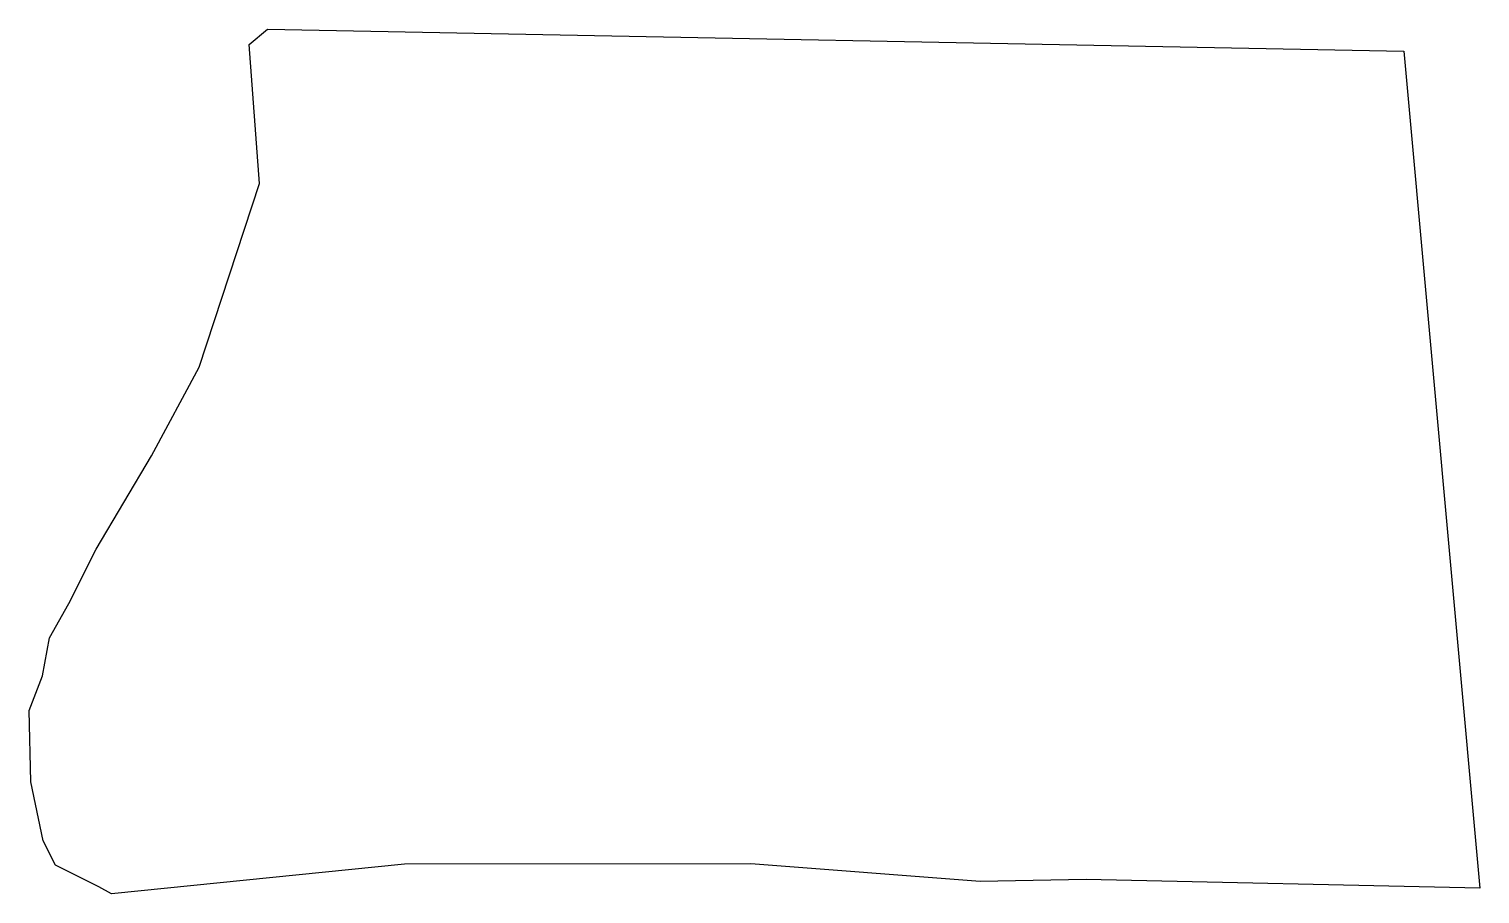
# Model space of a CAD drawing. Header units: millimetres. Extents: x 601309 to 601619, y 1302541 to 1302726.
import ezdxf

# ---------------------------------------------------------------- set-up
doc = ezdxf.new("R2010")
doc.units = ezdxf.units.MM

msp = doc.modelspace()

# ---------------------------------------------------------------- linework, layer by layer
at = {"color": 7, "ltscale": 0.5, "flags": 128}
msp.add_lwpolyline([(601359.47, 1302725.65), (601602.49, 1302720.95), (601618.75, 1302542.01), (601534.51, 1302543.85), (601511.86, 1302543.39), (601462.82, 1302547.19), (601388.81, 1302547.12), (601326.14, 1302540.74), (601323.44, 1302542.3), (601314.16, 1302546.93), (601311.56, 1302552.1), (601308.89, 1302564.75), (601308.51, 1302579.94), (601311.39, 1302587.4), (601312.92, 1302595.52), (601317.05, 1302602.86), (601322.84, 1302614.47), (601334.69, 1302634.41), (601344.9, 1302653.34), (601357.76, 1302692.66), (601355.6, 1302722.36), (601359.47, 1302725.65)], dxfattribs=at)

doc.saveas('drawing.dxf')
